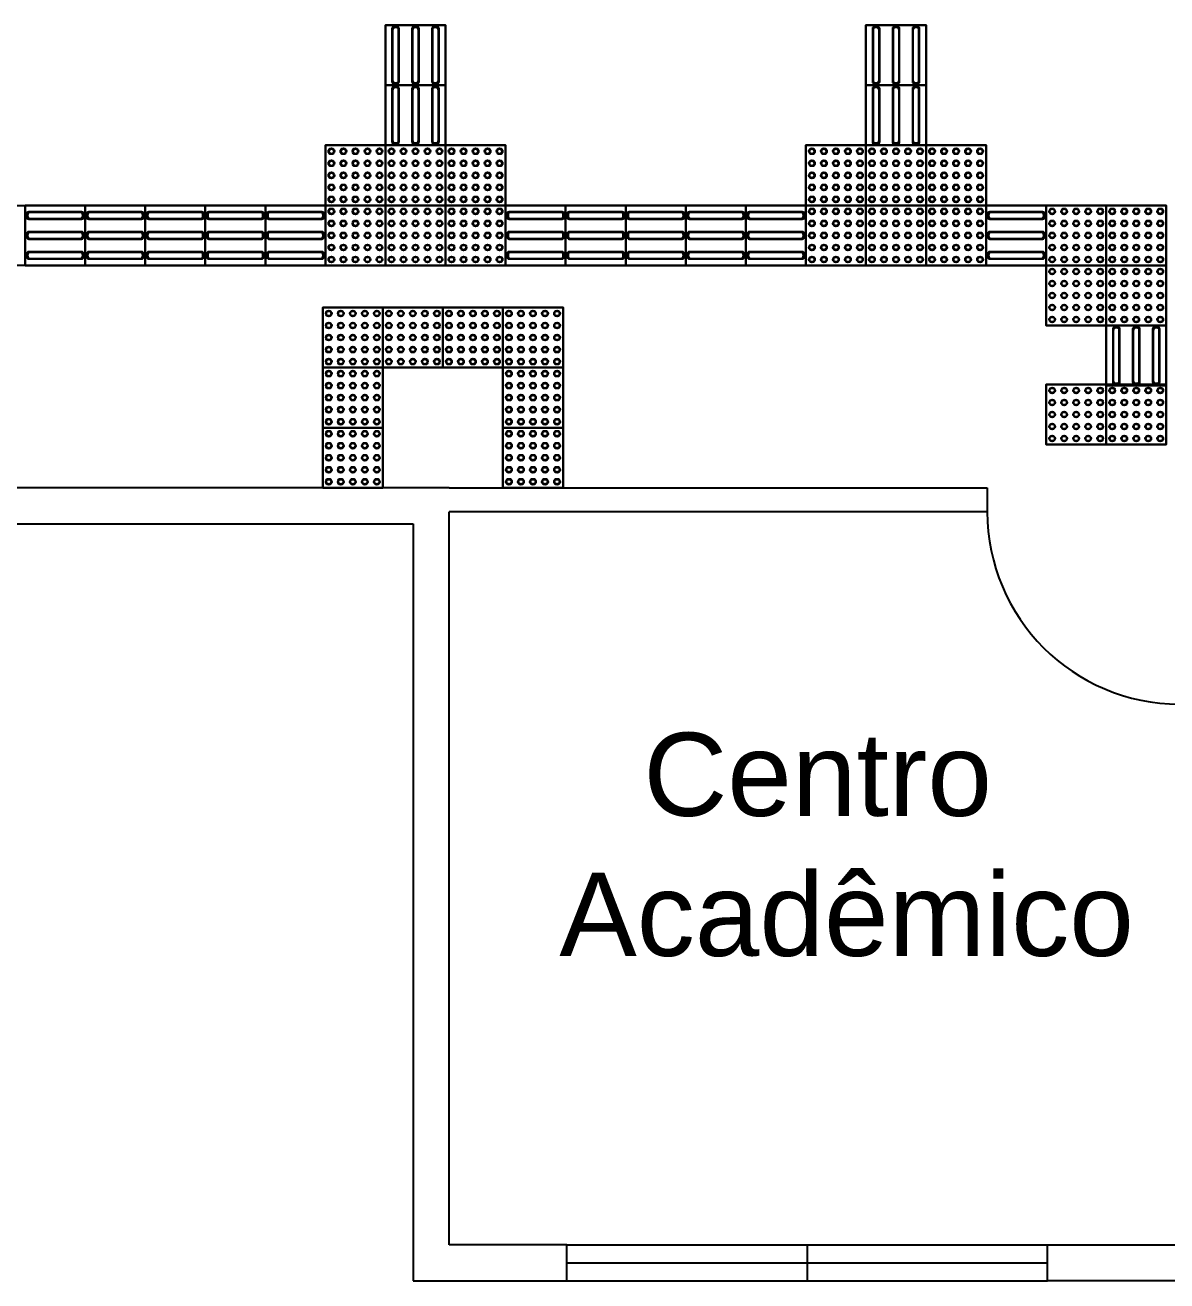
# Model space of a CAD drawing. Header units: millimetres. Extents: x 72331 to 137430, y 77189 to 139414.
# Drawn here: x 99112 to 103865, y 116994 to 122219 of the extents above; entities that cross this region are included whole.
import ezdxf

# ---------------------------------------------------------------- set-up
doc = ezdxf.new("R2010")
doc.units = ezdxf.units.MM
doc.header["$LTSCALE"] = 600
for name, color, linetype in [('ALVENARIA', 7, 'Continuous'), ('Piso Alerta', 50, 'Continuous'), ('Piso Direcional', 150, 'Continuous')]:
    doc.layers.add(name, color=color, linetype=linetype)
doc.styles.get("Standard").update_dxf_attribs({"font": 'arial.ttf'})

# ---------------------------------------------------------------- blocks, each defined once
blk = doc.blocks.new('*U730')
for radius in [12.5, 10]:
    blk.add_circle((0, 0), radius)
blk = doc.blocks.new('*U731')
at = {"layer": 'Piso Alerta', "color": 0, "linetype": 'ByBlock', "lineweight": -2, "transparency": 16777216}
for p in [(0, 200), (50, 200), (100, 200), (150, 200), (200, 200), (0, 150), (50, 150), (100, 150), (150, 150), (200, 150), (0, 100), (50, 100), (100, 100), (150, 100), (200, 100), (0, 50), (50, 50), (100, 50), (150, 50), (200, 50), (0, 0), (50, 0), (100, 0), (150, 0), (200, 0)]:
    blk.add_blockref('*U730', p, dxfattribs=at)
blk = doc.blocks.new('*U732')
for radius in [12.5, 10]:
    blk.add_circle((0, 0), radius)
blk = doc.blocks.new('*U733')
at = {"layer": 'Piso Alerta', "color": 0, "linetype": 'ByBlock', "lineweight": -2, "transparency": 16777216}
for p in [(0, 200), (50, 200), (100, 200), (150, 200), (200, 200), (0, 150), (50, 150), (100, 150), (150, 150), (200, 150), (0, 100), (50, 100), (100, 100), (150, 100), (200, 100), (0, 50), (50, 50), (100, 50), (150, 50), (200, 50), (0, 0), (50, 0), (100, 0), (150, 0), (200, 0)]:
    blk.add_blockref('*U732', p, dxfattribs=at)
blk = doc.blocks.new('*U734')
for radius in [12.5, 10]:
    blk.add_circle((0, 0), radius)
blk = doc.blocks.new('*U735')
at = {"layer": 'Piso Alerta', "color": 0, "linetype": 'ByBlock', "lineweight": -2, "transparency": 16777216}
for p in [(0, 200), (50, 200), (100, 200), (150, 200), (200, 200), (0, 150), (50, 150), (100, 150), (150, 150), (200, 150), (0, 100), (50, 100), (100, 100), (150, 100), (200, 100), (0, 50), (50, 50), (100, 50), (150, 50), (200, 50), (0, 0), (50, 0), (100, 0), (150, 0), (200, 0)]:
    blk.add_blockref('*U734', p, dxfattribs=at)
blk = doc.blocks.new('*U736')
for radius in [12.5, 10]:
    blk.add_circle((0, 0), radius)
blk = doc.blocks.new('*U737')
at = {"layer": 'Piso Alerta', "color": 0, "linetype": 'ByBlock', "lineweight": -2, "transparency": 16777216}
for p in [(0, 200), (50, 200), (100, 200), (150, 200), (200, 200), (0, 150), (50, 150), (100, 150), (150, 150), (200, 150), (0, 100), (50, 100), (100, 100), (150, 100), (200, 100), (0, 50), (50, 50), (100, 50), (150, 50), (200, 50), (0, 0), (50, 0), (100, 0), (150, 0), (200, 0)]:
    blk.add_blockref('*U736', p, dxfattribs=at)
blk = doc.blocks.new('*U767')
for radius in [12.5, 10]:
    blk.add_circle((0, 0), radius)
blk = doc.blocks.new('*U768')
at = {"layer": 'Piso Alerta', "color": 0, "linetype": 'ByBlock', "lineweight": -2, "transparency": 16777216}
for p in [(0, 200), (50, 200), (100, 200), (150, 200), (200, 200), (0, 150), (50, 150), (100, 150), (150, 150), (200, 150), (0, 100), (50, 100), (100, 100), (150, 100), (200, 100), (0, 50), (50, 50), (100, 50), (150, 50), (200, 50), (0, 0), (50, 0), (100, 0), (150, 0), (200, 0)]:
    blk.add_blockref('*U767', p, dxfattribs=at)
blk = doc.blocks.new('*U769')
for radius in [12.5, 10]:
    blk.add_circle((0, 0), radius)
blk = doc.blocks.new('*U770')
at = {"layer": 'Piso Alerta', "color": 0, "linetype": 'ByBlock', "lineweight": -2, "transparency": 16777216}
for p in [(0, 200), (50, 200), (100, 200), (150, 200), (200, 200), (0, 150), (50, 150), (100, 150), (150, 150), (200, 150), (0, 100), (50, 100), (100, 100), (150, 100), (200, 100), (0, 50), (50, 50), (100, 50), (150, 50), (200, 50), (0, 0), (50, 0), (100, 0), (150, 0), (200, 0)]:
    blk.add_blockref('*U769', p, dxfattribs=at)
blk = doc.blocks.new('*U775')
for radius in [12.5, 10]:
    blk.add_circle((0, 0), radius)
blk = doc.blocks.new('*U776')
at = {"layer": 'Piso Alerta', "color": 0, "linetype": 'ByBlock', "lineweight": -2, "transparency": 16777216}
for p in [(0, 200), (50, 200), (100, 200), (150, 200), (200, 200), (0, 150), (50, 150), (100, 150), (150, 150), (200, 150), (0, 100), (50, 100), (100, 100), (150, 100), (200, 100), (0, 50), (50, 50), (100, 50), (150, 50), (200, 50), (0, 0), (50, 0), (100, 0), (150, 0), (200, 0)]:
    blk.add_blockref('*U775', p, dxfattribs=at)
blk = doc.blocks.new('*U765')
for radius in [12.5, 10]:
    blk.add_circle((0, 0), radius)
blk = doc.blocks.new('*U766')
at = {"layer": 'Piso Alerta', "color": 0, "linetype": 'ByBlock', "lineweight": -2, "transparency": 16777216}
for p in [(0, 200), (50, 200), (100, 200), (150, 200), (200, 200), (0, 150), (50, 150), (100, 150), (150, 150), (200, 150), (0, 100), (50, 100), (100, 100), (150, 100), (200, 100), (0, 50), (50, 50), (100, 50), (150, 50), (200, 50), (0, 0), (50, 0), (100, 0), (150, 0), (200, 0)]:
    blk.add_blockref('*U765', p, dxfattribs=at)
blk = doc.blocks.new('*U771')
for radius in [12.5, 10]:
    blk.add_circle((0, 0), radius)
blk = doc.blocks.new('*U772')
at = {"layer": 'Piso Alerta', "color": 0, "linetype": 'ByBlock', "lineweight": -2, "transparency": 16777216}
for p in [(0, 200), (50, 200), (100, 200), (150, 200), (200, 200), (0, 150), (50, 150), (100, 150), (150, 150), (200, 150), (0, 100), (50, 100), (100, 100), (150, 100), (200, 100), (0, 50), (50, 50), (100, 50), (150, 50), (200, 50), (0, 0), (50, 0), (100, 0), (150, 0), (200, 0)]:
    blk.add_blockref('*U771', p, dxfattribs=at)
blk = doc.blocks.new('*U783')
for radius in [12.5, 10]:
    blk.add_circle((0, 0), radius)
blk = doc.blocks.new('*U784')
at = {"layer": 'Piso Alerta', "color": 0, "linetype": 'ByBlock', "lineweight": -2, "transparency": 16777216}
for p in [(0, 200), (50, 200), (100, 200), (150, 200), (200, 200), (0, 150), (50, 150), (100, 150), (150, 150), (200, 150), (0, 100), (50, 100), (100, 100), (150, 100), (200, 100), (0, 50), (50, 50), (100, 50), (150, 50), (200, 50), (0, 0), (50, 0), (100, 0), (150, 0), (200, 0)]:
    blk.add_blockref('*U783', p, dxfattribs=at)
blk = doc.blocks.new('*U786')
for radius in [12.5, 10]:
    blk.add_circle((0, 0), radius)
blk = doc.blocks.new('*U785')
at = {"layer": 'Piso Alerta', "color": 0, "linetype": 'ByBlock', "lineweight": -2, "transparency": 16777216}
for p in [(0, 200), (50, 200), (100, 200), (150, 200), (200, 200), (0, 150), (50, 150), (100, 150), (150, 150), (200, 150), (0, 100), (50, 100), (100, 100), (150, 100), (200, 100), (0, 50), (50, 50), (100, 50), (150, 50), (200, 50), (0, 0), (50, 0), (100, 0), (150, 0), (200, 0)]:
    blk.add_blockref('*U786', p, dxfattribs=at)
blk = doc.blocks.new('*U788')
for radius in [12.5, 10]:
    blk.add_circle((0, 0), radius)
blk = doc.blocks.new('*U787')
at = {"layer": 'Piso Alerta', "color": 0, "linetype": 'ByBlock', "lineweight": -2, "transparency": 16777216}
for p in [(0, 200), (50, 200), (100, 200), (150, 200), (200, 200), (0, 150), (50, 150), (100, 150), (150, 150), (200, 150), (0, 100), (50, 100), (100, 100), (150, 100), (200, 100), (0, 50), (50, 50), (100, 50), (150, 50), (200, 50), (0, 0), (50, 0), (100, 0), (150, 0), (200, 0)]:
    blk.add_blockref('*U788', p, dxfattribs=at)
blk = doc.blocks.new('*U795')
for radius in [12.5, 10]:
    blk.add_circle((0, 0), radius)
blk = doc.blocks.new('*U796')
at = {"layer": 'Piso Alerta', "color": 0, "linetype": 'ByBlock', "lineweight": -2, "transparency": 16777216}
for p in [(0, 200), (50, 200), (100, 200), (150, 200), (200, 200), (0, 150), (50, 150), (100, 150), (150, 150), (200, 150), (0, 100), (50, 100), (100, 100), (150, 100), (200, 100), (0, 50), (50, 50), (100, 50), (150, 50), (200, 50), (0, 0), (50, 0), (100, 0), (150, 0), (200, 0)]:
    blk.add_blockref('*U795', p, dxfattribs=at)
blk = doc.blocks.new('*U797')
for radius in [12.5, 10]:
    blk.add_circle((0, 0), radius)
blk = doc.blocks.new('*U798')
at = {"layer": 'Piso Alerta', "color": 0, "linetype": 'ByBlock', "lineweight": -2, "transparency": 16777216}
for p in [(0, 200), (50, 200), (100, 200), (150, 200), (200, 200), (0, 150), (50, 150), (100, 150), (150, 150), (200, 150), (0, 100), (50, 100), (100, 100), (150, 100), (200, 100), (0, 50), (50, 50), (100, 50), (150, 50), (200, 50), (0, 0), (50, 0), (100, 0), (150, 0), (200, 0)]:
    blk.add_blockref('*U797', p, dxfattribs=at)
blk = doc.blocks.new('*U799')
for radius in [12.5, 10]:
    blk.add_circle((0, 0), radius)
blk = doc.blocks.new('*U800')
at = {"layer": 'Piso Alerta', "color": 0, "linetype": 'ByBlock', "lineweight": -2, "transparency": 16777216}
for p in [(0, 200), (50, 200), (100, 200), (150, 200), (200, 200), (0, 150), (50, 150), (100, 150), (150, 150), (200, 150), (0, 100), (50, 100), (100, 100), (150, 100), (200, 100), (0, 50), (50, 50), (100, 50), (150, 50), (200, 50), (0, 0), (50, 0), (100, 0), (150, 0), (200, 0)]:
    blk.add_blockref('*U799', p, dxfattribs=at)
blk = doc.blocks.new('*U801')
for radius in [12.5, 10]:
    blk.add_circle((0, 0), radius)
blk = doc.blocks.new('*U802')
at = {"layer": 'Piso Alerta', "color": 0, "linetype": 'ByBlock', "lineweight": -2, "transparency": 16777216}
for p in [(0, 200), (50, 200), (100, 200), (150, 200), (200, 200), (0, 150), (50, 150), (100, 150), (150, 150), (200, 150), (0, 100), (50, 100), (100, 100), (150, 100), (200, 100), (0, 50), (50, 50), (100, 50), (150, 50), (200, 50), (0, 0), (50, 0), (100, 0), (150, 0), (200, 0)]:
    blk.add_blockref('*U801', p, dxfattribs=at)
blk = doc.blocks.new('*U804')
for radius in [12.5, 10]:
    blk.add_circle((0, 0), radius)
blk = doc.blocks.new('*U803')
at = {"layer": 'Piso Alerta', "color": 0, "linetype": 'ByBlock', "lineweight": -2, "transparency": 16777216}
for p in [(0, 200), (50, 200), (100, 200), (150, 200), (200, 200), (0, 150), (50, 150), (100, 150), (150, 150), (200, 150), (0, 100), (50, 100), (100, 100), (150, 100), (200, 100), (0, 50), (50, 50), (100, 50), (150, 50), (200, 50), (0, 0), (50, 0), (100, 0), (150, 0), (200, 0)]:
    blk.add_blockref('*U804', p, dxfattribs=at)
blk = doc.blocks.new('*U806')
for radius in [12.5, 10]:
    blk.add_circle((0, 0), radius)
blk = doc.blocks.new('*U805')
at = {"layer": 'Piso Alerta', "color": 0, "linetype": 'ByBlock', "lineweight": -2, "transparency": 16777216}
for p in [(0, 200), (50, 200), (100, 200), (150, 200), (200, 200), (0, 150), (50, 150), (100, 150), (150, 150), (200, 150), (0, 100), (50, 100), (100, 100), (150, 100), (200, 100), (0, 50), (50, 50), (100, 50), (150, 50), (200, 50), (0, 0), (50, 0), (100, 0), (150, 0), (200, 0)]:
    blk.add_blockref('*U806', p, dxfattribs=at)
blk = doc.blocks.new('*U1490')
for radius in [12.5, 10]:
    blk.add_circle((0, 0), radius)
blk = doc.blocks.new('*U1491')
at = {"layer": 'Piso Alerta', "color": 0, "linetype": 'ByBlock', "lineweight": -2, "transparency": 16777216}
for p in [(0, 200), (50, 200), (100, 200), (150, 200), (200, 200), (0, 150), (50, 150), (100, 150), (150, 150), (200, 150), (0, 100), (50, 100), (100, 100), (150, 100), (200, 100), (0, 50), (50, 50), (100, 50), (150, 50), (200, 50), (0, 0), (50, 0), (100, 0), (150, 0), (200, 0)]:
    blk.add_blockref('*U1490', p, dxfattribs=at)
blk = doc.blocks.new('*U1492')
for radius in [12.5, 10]:
    blk.add_circle((0, 0), radius)
blk = doc.blocks.new('*U1493')
at = {"layer": 'Piso Alerta', "color": 0, "linetype": 'ByBlock', "lineweight": -2, "transparency": 16777216}
for p in [(0, 200), (50, 200), (100, 200), (150, 200), (200, 200), (0, 150), (50, 150), (100, 150), (150, 150), (200, 150), (0, 100), (50, 100), (100, 100), (150, 100), (200, 100), (0, 50), (50, 50), (100, 50), (150, 50), (200, 50), (0, 0), (50, 0), (100, 0), (150, 0), (200, 0)]:
    blk.add_blockref('*U1492', p, dxfattribs=at)
blk = doc.blocks.new('*U1494')
for radius in [12.5, 10]:
    blk.add_circle((0, 0), radius)
blk = doc.blocks.new('*U1495')
at = {"layer": 'Piso Alerta', "color": 0, "linetype": 'ByBlock', "lineweight": -2, "transparency": 16777216}
for p in [(0, 200), (50, 200), (100, 200), (150, 200), (200, 200), (0, 150), (50, 150), (100, 150), (150, 150), (200, 150), (0, 100), (50, 100), (100, 100), (150, 100), (200, 100), (0, 50), (50, 50), (100, 50), (150, 50), (200, 50), (0, 0), (50, 0), (100, 0), (150, 0), (200, 0)]:
    blk.add_blockref('*U1494', p, dxfattribs=at)
blk = doc.blocks.new('*U1500')
for radius in [12.5, 10]:
    blk.add_circle((0, 0), radius)
blk = doc.blocks.new('*U1501')
at = {"layer": 'Piso Alerta', "color": 0, "linetype": 'ByBlock', "lineweight": -2, "transparency": 16777216}
for p in [(0, 200), (50, 200), (100, 200), (150, 200), (200, 200), (0, 150), (50, 150), (100, 150), (150, 150), (200, 150), (0, 100), (50, 100), (100, 100), (150, 100), (200, 100), (0, 50), (50, 50), (100, 50), (150, 50), (200, 50), (0, 0), (50, 0), (100, 0), (150, 0), (200, 0)]:
    blk.add_blockref('*U1500', p, dxfattribs=at)
blk = doc.blocks.new('*U1496')
for radius in [12.5, 10]:
    blk.add_circle((0, 0), radius)
blk = doc.blocks.new('*U1497')
at = {"layer": 'Piso Alerta', "color": 0, "linetype": 'ByBlock', "lineweight": -2, "transparency": 16777216}
for p in [(0, 200), (50, 200), (100, 200), (150, 200), (200, 200), (0, 150), (50, 150), (100, 150), (150, 150), (200, 150), (0, 100), (50, 100), (100, 100), (150, 100), (200, 100), (0, 50), (50, 50), (100, 50), (150, 50), (200, 50), (0, 0), (50, 0), (100, 0), (150, 0), (200, 0)]:
    blk.add_blockref('*U1496', p, dxfattribs=at)
blk = doc.blocks.new('*U1499')
for radius in [12.5, 10]:
    blk.add_circle((0, 0), radius)
blk = doc.blocks.new('*U1498')
at = {"layer": 'Piso Alerta', "color": 0, "linetype": 'ByBlock', "lineweight": -2, "transparency": 16777216}
for p in [(0, 200), (50, 200), (100, 200), (150, 200), (200, 200), (0, 150), (50, 150), (100, 150), (150, 150), (200, 150), (0, 100), (50, 100), (100, 100), (150, 100), (200, 100), (0, 50), (50, 50), (100, 50), (150, 50), (200, 50), (0, 0), (50, 0), (100, 0), (150, 0), (200, 0)]:
    blk.add_blockref('*U1499', p, dxfattribs=at)
blk = doc.blocks.new('*U1503')
for radius in [12.5, 10]:
    blk.add_circle((0, 0), radius)
blk = doc.blocks.new('*U1504')
at = {"layer": 'Piso Alerta', "color": 0, "linetype": 'ByBlock', "lineweight": -2, "transparency": 16777216}
for p in [(0, 200), (50, 200), (100, 200), (150, 200), (200, 200), (0, 150), (50, 150), (100, 150), (150, 150), (200, 150), (0, 100), (50, 100), (100, 100), (150, 100), (200, 100), (0, 50), (50, 50), (100, 50), (150, 50), (200, 50), (0, 0), (50, 0), (100, 0), (150, 0), (200, 0)]:
    blk.add_blockref('*U1503', p, dxfattribs=at)
blk = doc.blocks.new('*U1505')
for radius in [12.5, 10]:
    blk.add_circle((0, 0), radius)
blk = doc.blocks.new('*U1502')
at = {"layer": 'Piso Alerta', "color": 0, "linetype": 'ByBlock', "lineweight": -2, "transparency": 16777216}
for p in [(0, 200), (50, 200), (100, 200), (150, 200), (200, 200), (0, 150), (50, 150), (100, 150), (150, 150), (200, 150), (0, 100), (50, 100), (100, 100), (150, 100), (200, 100), (0, 50), (50, 50), (100, 50), (150, 50), (200, 50), (0, 0), (50, 0), (100, 0), (150, 0), (200, 0)]:
    blk.add_blockref('*U1505', p, dxfattribs=at)

msp = doc.modelspace()

# ---------------------------------------------------------------- linework, layer by layer
for p, q in [((100877.3, 120293.5), (95237.3, 120293.5)), ((100877.3, 120293.5), (103097.3, 120293.5)), ((103097.3, 120293.5), (103117.3, 120293.5)), ((103117.3, 120293.5), (103117.3, 120193.5)), ((100877.3, 120143.5), (100877.3, 120193.5)), ((103097.3, 120193.5), (100877.3, 120193.5)), ((103117.3, 120193.5), (103097.3, 120193.5)), ((93727.3, 120143.5), (99237.3, 120143.5)), ((99237.3, 120143.5), (100727.3, 120143.5)), ((100727.3, 120143.5), (100727.3, 116993.5)), ((100877.3, 117143.5), (100877.3, 120143.5)), ((100877.3, 120143.5), (100877.3, 120143.5)), ((101367.3, 117143.5), (100877.3, 117143.5)), ((101367.3, 116993.5), (101367.3, 117143.5)), ((101367.3, 117143.5), (102367.3, 117143.5)), ((102367.3, 117143.5), (102367.3, 116993.5)), ((102367.3, 117143.5), (103367.3, 117143.5)), ((103367.3, 116993.5), (103367.3, 117143.5)), ((103367.3, 117143.5), (104017.3, 117143.5)), ((100727.3, 116993.5), (101367.3, 116993.5)), ((101367.3, 116993.5), (102367.3, 116993.5)), ((102367.3, 116993.5), (103367.3, 116993.5)), ((104017.3, 116993.5), (103367.3, 116993.5))]:
    msp.add_line(p, q)
for points in [[(100612.3, 122218.5), (100862.3, 122218.5), (100862.3, 121968.5), (100612.3, 121968.5)], [(102612.3, 122218.5), (102862.3, 122218.5), (102862.3, 121968.5), (102612.3, 121968.5)], [(100612.3, 121968.5), (100862.3, 121968.5), (100862.3, 121718.5), (100612.3, 121718.5)], [(102612.3, 121968.5), (102862.3, 121968.5), (102862.3, 121718.5), (102612.3, 121718.5)], [(100362.3, 121718.5), (100612.3, 121718.5), (100612.3, 121468.5), (100362.3, 121468.5)], [(100612.3, 121718.5), (100862.3, 121718.5), (100862.3, 121468.5), (100612.3, 121468.5)], [(100862.3, 121718.5), (101112.3, 121718.5), (101112.3, 121468.5), (100862.3, 121468.5)], [(102362.3, 121718.5), (102612.3, 121718.5), (102612.3, 121468.5), (102362.3, 121468.5)], [(102612.3, 121718.5), (102862.3, 121718.5), (102862.3, 121468.5), (102612.3, 121468.5)], [(102862.3, 121718.5), (103112.3, 121718.5), (103112.3, 121468.5), (102862.3, 121468.5)], [(98862.3, 121468.5), (99112.3, 121468.5), (99112.3, 121218.5), (98862.3, 121218.5)], [(99112.3, 121468.5), (99362.3, 121468.5), (99362.3, 121218.5), (99112.3, 121218.5)], [(99362.3, 121468.5), (99612.3, 121468.5), (99612.3, 121218.5), (99362.3, 121218.5)], [(99612.3, 121468.5), (99862.3, 121468.5), (99862.3, 121218.5), (99612.3, 121218.5)], [(99862.3, 121468.5), (100112.3, 121468.5), (100112.3, 121218.5), (99862.3, 121218.5)], [(100112.3, 121468.5), (100362.3, 121468.5), (100362.3, 121218.5), (100112.3, 121218.5)], [(100362.3, 121468.5), (100612.3, 121468.5), (100612.3, 121218.5), (100362.3, 121218.5)], [(100612.3, 121468.5), (100862.3, 121468.5), (100862.3, 121218.5), (100612.3, 121218.5)], [(100862.3, 121468.5), (101112.3, 121468.5), (101112.3, 121218.5), (100862.3, 121218.5)], [(101112.3, 121468.5), (101362.3, 121468.5), (101362.3, 121218.5), (101112.3, 121218.5)], [(101362.3, 121468.5), (101612.3, 121468.5), (101612.3, 121218.5), (101362.3, 121218.5)], [(101612.3, 121468.5), (101862.3, 121468.5), (101862.3, 121218.5), (101612.3, 121218.5)], [(101862.3, 121468.5), (102112.3, 121468.5), (102112.3, 121218.5), (101862.3, 121218.5)], [(102112.3, 121468.5), (102362.3, 121468.5), (102362.3, 121218.5), (102112.3, 121218.5)], [(102362.3, 121468.5), (102612.3, 121468.5), (102612.3, 121218.5), (102362.3, 121218.5)], [(102612.3, 121468.5), (102862.3, 121468.5), (102862.3, 121218.5), (102612.3, 121218.5)], [(102862.3, 121468.5), (103112.3, 121468.5), (103112.3, 121218.5), (102862.3, 121218.5)], [(103112.3, 121468.5), (103362.3, 121468.5), (103362.3, 121218.5), (103112.3, 121218.5)], [(103362.3, 121468.5), (103612.3, 121468.5), (103612.3, 121218.5), (103362.3, 121218.5)], [(103612.3, 121468.5), (103862.3, 121468.5), (103862.3, 121218.5), (103612.3, 121218.5)], [(103362.3, 121218.5), (103612.3, 121218.5), (103612.3, 120968.5), (103362.3, 120968.5)], [(103612.3, 121218.5), (103862.3, 121218.5), (103862.3, 120968.5), (103612.3, 120968.5)], [(100351.3, 121043.5), (100601.3, 121043.5), (100601.3, 120793.5), (100351.3, 120793.5)], [(100601.3, 121043.5), (100851.3, 121043.5), (100851.3, 120793.5), (100601.3, 120793.5)], [(100851.3, 121043.5), (101101.3, 121043.5), (101101.3, 120793.5), (100851.3, 120793.5)], [(101101.3, 121043.5), (101351.3, 121043.5), (101351.3, 120793.5), (101101.3, 120793.5)], [(103612.3, 120968.5), (103862.3, 120968.5), (103862.3, 120718.5), (103612.3, 120718.5)], [(100351.3, 120793.5), (100601.3, 120793.5), (100601.3, 120543.5), (100351.3, 120543.5)], [(101101.3, 120793.5), (101351.3, 120793.5), (101351.3, 120543.5), (101101.3, 120543.5)], [(103362.3, 120723.5), (103612.3, 120723.5), (103612.3, 120473.5), (103362.3, 120473.5)], [(103612.3, 120723.5), (103862.3, 120723.5), (103862.3, 120473.5), (103612.3, 120473.5)], [(100351.3, 120543.5), (100601.3, 120543.5), (100601.3, 120293.5), (100351.3, 120293.5)], [(101101.3, 120543.5), (101351.3, 120543.5), (101351.3, 120293.5), (101101.3, 120293.5)]]:
    msp.add_lwpolyline(points, close=True)
msp.add_arc((103917.3, 120193.5), 800, 180, 270)
at = {"layer": 'ALVENARIA'}
msp.add_line((101367.3, 117068.5), (103367.3, 117068.5), dxfattribs=at)
at = {"layer": 'Piso Alerta'}
for points in [[(100612.3, 121718.5), (100362.3, 121718.5), (100362.3, 121468.5), (100612.3, 121468.5), (100612.3, 121718.5), (100612.3, 121708.5)], [(100862.3, 121718.5), (100612.3, 121718.5), (100612.3, 121468.5), (100862.3, 121468.5), (100862.3, 121718.5), (100862.3, 121708.5)], [(101112.3, 121718.5), (100862.3, 121718.5), (100862.3, 121468.5), (101112.3, 121468.5), (101112.3, 121718.5), (101112.3, 121708.5)], [(102612.3, 121718.5), (102362.3, 121718.5), (102362.3, 121468.5), (102612.3, 121468.5), (102612.3, 121718.5), (102612.3, 121708.5)], [(102862.3, 121718.5), (102612.3, 121718.5), (102612.3, 121468.5), (102862.3, 121468.5), (102862.3, 121718.5), (102862.3, 121708.5)], [(103112.3, 121718.5), (102862.3, 121718.5), (102862.3, 121468.5), (103112.3, 121468.5), (103112.3, 121718.5), (103112.3, 121708.5)], [(100612.3, 121468.5), (100362.3, 121468.5), (100362.3, 121218.5), (100612.3, 121218.5), (100612.3, 121468.5), (100612.3, 121458.5)], [(100862.3, 121468.5), (100612.3, 121468.5), (100612.3, 121218.5), (100862.3, 121218.5), (100862.3, 121468.5), (100862.3, 121458.5)], [(101112.3, 121468.5), (100862.3, 121468.5), (100862.3, 121218.5), (101112.3, 121218.5), (101112.3, 121468.5), (101112.3, 121458.5)], [(102612.3, 121468.5), (102362.3, 121468.5), (102362.3, 121218.5), (102612.3, 121218.5), (102612.3, 121468.5), (102612.3, 121458.5)], [(102862.3, 121468.5), (102612.3, 121468.5), (102612.3, 121218.5), (102862.3, 121218.5), (102862.3, 121468.5), (102862.3, 121458.5)], [(103112.3, 121468.5), (102862.3, 121468.5), (102862.3, 121218.5), (103112.3, 121218.5), (103112.3, 121468.5), (103112.3, 121458.5)], [(103612.3, 121468.5), (103362.3, 121468.5), (103362.3, 121218.5), (103612.3, 121218.5), (103612.3, 121468.5), (103612.3, 121458.5)], [(103862.3, 121468.5), (103612.3, 121468.5), (103612.3, 121218.5), (103862.3, 121218.5), (103862.3, 121468.5), (103862.3, 121458.5)], [(103612.3, 121218.5), (103362.3, 121218.5), (103362.3, 120968.5), (103612.3, 120968.5), (103612.3, 121218.5), (103612.3, 121208.5)], [(103862.3, 121218.5), (103612.3, 121218.5), (103612.3, 120968.5), (103862.3, 120968.5), (103862.3, 121218.5), (103862.3, 121208.5)], [(100601.3, 121043.5), (100351.3, 121043.5), (100351.3, 120793.5), (100601.3, 120793.5), (100601.3, 121043.5), (100601.3, 121033.5)], [(100851.3, 121043.5), (100601.3, 121043.5), (100601.3, 120793.5), (100851.3, 120793.5), (100851.3, 121043.5), (100851.3, 121033.5)], [(101101.3, 121043.5), (100851.3, 121043.5), (100851.3, 120793.5), (101101.3, 120793.5), (101101.3, 121043.5), (101101.3, 121033.5)], [(101351.3, 121043.5), (101101.3, 121043.5), (101101.3, 120793.5), (101351.3, 120793.5), (101351.3, 121043.5), (101351.3, 121033.5)], [(100601.3, 120793.5), (100351.3, 120793.5), (100351.3, 120543.5), (100601.3, 120543.5), (100601.3, 120793.5), (100601.3, 120783.5)], [(101351.3, 120793.5), (101101.3, 120793.5), (101101.3, 120543.5), (101351.3, 120543.5), (101351.3, 120793.5), (101351.3, 120783.5)], [(103612.3, 120723.5), (103362.3, 120723.5), (103362.3, 120473.5), (103612.3, 120473.5), (103612.3, 120723.5), (103612.3, 120713.5)], [(103862.3, 120723.5), (103612.3, 120723.5), (103612.3, 120473.5), (103862.3, 120473.5), (103862.3, 120723.5), (103862.3, 120713.5)], [(100601.3, 120543.5), (100351.3, 120543.5), (100351.3, 120293.5), (100601.3, 120293.5), (100601.3, 120543.5), (100601.3, 120533.5)], [(101351.3, 120543.5), (101101.3, 120543.5), (101101.3, 120293.5), (101351.3, 120293.5), (101351.3, 120543.5), (101351.3, 120533.5)]]:
    msp.add_lwpolyline(points, dxfattribs=at)
at = {"layer": 'Piso Direcional'}
for points in [[(100862.3, 122218.5), (100612.3, 122218.5), (100612.3, 121968.5), (100862.3, 121968.5), (100862.3, 122218.5), (100862.3, 122208.5)], [(102862.3, 122218.5), (102612.3, 122218.5), (102612.3, 121968.5), (102862.3, 121968.5), (102862.3, 122218.5), (102862.3, 122208.5)], [(100862.3, 121968.5), (100612.3, 121968.5), (100612.3, 121718.5), (100862.3, 121718.5), (100862.3, 121968.5), (100862.3, 121958.5)], [(102862.3, 121968.5), (102612.3, 121968.5), (102612.3, 121718.5), (102862.3, 121718.5), (102862.3, 121968.5), (102862.3, 121958.5)], [(99362.3, 121218.5), (99362.3, 121468.5), (99112.3, 121468.5), (99112.3, 121218.5), (99362.3, 121218.5), (99352.3, 121218.5)], [(99612.3, 121218.5), (99612.3, 121468.5), (99362.3, 121468.5), (99362.3, 121218.5), (99612.3, 121218.5), (99602.3, 121218.5)], [(99862.3, 121218.5), (99862.3, 121468.5), (99612.3, 121468.5), (99612.3, 121218.5), (99862.3, 121218.5), (99852.3, 121218.5)], [(100112.3, 121218.5), (100112.3, 121468.5), (99862.3, 121468.5), (99862.3, 121218.5), (100112.3, 121218.5), (100102.3, 121218.5)], [(100362.3, 121218.5), (100362.3, 121468.5), (100112.3, 121468.5), (100112.3, 121218.5), (100362.3, 121218.5), (100352.3, 121218.5)], [(101362.3, 121218.5), (101362.3, 121468.5), (101112.3, 121468.5), (101112.3, 121218.5), (101362.3, 121218.5), (101352.3, 121218.5)], [(101612.3, 121218.5), (101612.3, 121468.5), (101362.3, 121468.5), (101362.3, 121218.5), (101612.3, 121218.5), (101602.3, 121218.5)], [(101862.3, 121218.5), (101862.3, 121468.5), (101612.3, 121468.5), (101612.3, 121218.5), (101862.3, 121218.5), (101852.3, 121218.5)], [(102112.3, 121218.5), (102112.3, 121468.5), (101862.3, 121468.5), (101862.3, 121218.5), (102112.3, 121218.5), (102102.3, 121218.5)], [(102362.3, 121218.5), (102362.3, 121468.5), (102112.3, 121468.5), (102112.3, 121218.5), (102362.3, 121218.5), (102352.3, 121218.5)], [(103362.3, 121218.5), (103362.3, 121468.5), (103112.3, 121468.5), (103112.3, 121218.5), (103362.3, 121218.5), (103352.3, 121218.5)], [(103862.3, 120968.5), (103612.3, 120968.5), (103612.3, 120718.5), (103862.3, 120718.5), (103862.3, 120968.5), (103862.3, 120958.5)]]:
    msp.add_lwpolyline(points, dxfattribs=at)
for points in [[(100669.3, 121983.5), (100669.3, 122203.5, 0.414214), (100659.3, 122213.5), (100649.3, 122213.5, 0.414214), (100639.3, 122203.5), (100639.3, 121983.5, 0.414214), (100649.3, 121973.5), (100659.3, 121973.5, 0.414214)], [(100722.3, 122203.5), (100722.3, 121983.5, 0.414214), (100732.3, 121973.5), (100742.3, 121973.5, 0.414214), (100752.3, 121983.5), (100752.3, 122203.5, 0.414214), (100742.3, 122213.5), (100732.3, 122213.5, 0.414214)], [(100815.3, 122213.5, 0.414214), (100805.3, 122203.5), (100805.3, 121983.5, 0.414214), (100815.3, 121973.5), (100825.3, 121973.5, 0.414214), (100835.3, 121983.5), (100835.3, 122203.5, 0.414214), (100825.3, 122213.5)], [(102669.3, 121983.5), (102669.3, 122203.5, 0.414214), (102659.3, 122213.5), (102649.3, 122213.5, 0.414214), (102639.3, 122203.5), (102639.3, 121983.5, 0.414214), (102649.3, 121973.5), (102659.3, 121973.5, 0.414214)], [(102722.3, 122203.5), (102722.3, 121983.5, 0.414214), (102732.3, 121973.5), (102742.3, 121973.5, 0.414214), (102752.3, 121983.5), (102752.3, 122203.5, 0.414214), (102742.3, 122213.5), (102732.3, 122213.5, 0.414214)], [(102815.3, 122213.5, 0.414214), (102805.3, 122203.5), (102805.3, 121983.5, 0.414214), (102815.3, 121973.5), (102825.3, 121973.5, 0.414214), (102835.3, 121983.5), (102835.3, 122203.5, 0.414214), (102825.3, 122213.5)], [(100666.8, 121988.5), (100666.8, 122198.5, 0.414214), (100656.8, 122208.5), (100651.8, 122208.5, 0.414214), (100641.8, 122198.5), (100641.8, 121988.5, 0.414214), (100651.8, 121978.5), (100656.8, 121978.5, 0.414214)], [(100734.8, 121978.5), (100739.8, 121978.5, 0.414214), (100749.8, 121988.5), (100749.8, 122198.5, 0.414214), (100739.8, 122208.5), (100734.8, 122208.5, 0.414214), (100724.8, 122198.5), (100724.8, 121988.5, 0.414214)], [(100832.8, 121988.5), (100832.8, 122198.5, 0.414214), (100822.8, 122208.5), (100817.8, 122208.5, 0.414214), (100807.8, 122198.5), (100807.8, 121988.5, 0.414214), (100817.8, 121978.5), (100822.8, 121978.5, 0.414214)], [(102666.8, 121988.5), (102666.8, 122198.5, 0.414214), (102656.8, 122208.5), (102651.8, 122208.5, 0.414214), (102641.8, 122198.5), (102641.8, 121988.5, 0.414214), (102651.8, 121978.5), (102656.8, 121978.5, 0.414214)], [(102734.8, 121978.5), (102739.8, 121978.5, 0.414214), (102749.8, 121988.5), (102749.8, 122198.5, 0.414214), (102739.8, 122208.5), (102734.8, 122208.5, 0.414214), (102724.8, 122198.5), (102724.8, 121988.5, 0.414214)], [(102832.8, 121988.5), (102832.8, 122198.5, 0.414214), (102822.8, 122208.5), (102817.8, 122208.5, 0.414214), (102807.8, 122198.5), (102807.8, 121988.5, 0.414214), (102817.8, 121978.5), (102822.8, 121978.5, 0.414214)], [(100669.3, 121733.5), (100669.3, 121953.5, 0.414214), (100659.3, 121963.5), (100649.3, 121963.5, 0.414214), (100639.3, 121953.5), (100639.3, 121733.5, 0.414214), (100649.3, 121723.5), (100659.3, 121723.5, 0.414214)], [(100666.8, 121738.5), (100666.8, 121948.5, 0.414214), (100656.8, 121958.5), (100651.8, 121958.5, 0.414214), (100641.8, 121948.5), (100641.8, 121738.5, 0.414214), (100651.8, 121728.5), (100656.8, 121728.5, 0.414214)], [(100722.3, 121953.5), (100722.3, 121733.5, 0.414214), (100732.3, 121723.5), (100742.3, 121723.5, 0.414214), (100752.3, 121733.5), (100752.3, 121953.5, 0.414214), (100742.3, 121963.5), (100732.3, 121963.5, 0.414214)], [(100734.8, 121728.5), (100739.8, 121728.5, 0.414214), (100749.8, 121738.5), (100749.8, 121948.5, 0.414214), (100739.8, 121958.5), (100734.8, 121958.5, 0.414214), (100724.8, 121948.5), (100724.8, 121738.5, 0.414214)], [(100815.3, 121963.5, 0.414214), (100805.3, 121953.5), (100805.3, 121733.5, 0.414214), (100815.3, 121723.5), (100825.3, 121723.5, 0.414214), (100835.3, 121733.5), (100835.3, 121953.5, 0.414214), (100825.3, 121963.5)], [(100832.8, 121738.5), (100832.8, 121948.5, 0.414214), (100822.8, 121958.5), (100817.8, 121958.5, 0.414214), (100807.8, 121948.5), (100807.8, 121738.5, 0.414214), (100817.8, 121728.5), (100822.8, 121728.5, 0.414214)], [(102669.3, 121733.5), (102669.3, 121953.5, 0.414214), (102659.3, 121963.5), (102649.3, 121963.5, 0.414214), (102639.3, 121953.5), (102639.3, 121733.5, 0.414214), (102649.3, 121723.5), (102659.3, 121723.5, 0.414214)], [(102666.8, 121738.5), (102666.8, 121948.5, 0.414214), (102656.8, 121958.5), (102651.8, 121958.5, 0.414214), (102641.8, 121948.5), (102641.8, 121738.5, 0.414214), (102651.8, 121728.5), (102656.8, 121728.5, 0.414214)], [(102722.3, 121953.5), (102722.3, 121733.5, 0.414214), (102732.3, 121723.5), (102742.3, 121723.5, 0.414214), (102752.3, 121733.5), (102752.3, 121953.5, 0.414214), (102742.3, 121963.5), (102732.3, 121963.5, 0.414214)], [(102734.8, 121728.5), (102739.8, 121728.5, 0.414214), (102749.8, 121738.5), (102749.8, 121948.5, 0.414214), (102739.8, 121958.5), (102734.8, 121958.5, 0.414214), (102724.8, 121948.5), (102724.8, 121738.5, 0.414214)], [(102815.3, 121963.5, 0.414214), (102805.3, 121953.5), (102805.3, 121733.5, 0.414214), (102815.3, 121723.5), (102825.3, 121723.5, 0.414214), (102835.3, 121733.5), (102835.3, 121953.5, 0.414214), (102825.3, 121963.5)], [(102832.8, 121738.5), (102832.8, 121948.5, 0.414214), (102822.8, 121958.5), (102817.8, 121958.5, 0.414214), (102807.8, 121948.5), (102807.8, 121738.5, 0.414214), (102817.8, 121728.5), (102822.8, 121728.5, 0.414214)], [(99127.3, 121411.5), (99347.3, 121411.5, 0.414214), (99357.3, 121421.5), (99357.3, 121431.5, 0.414214), (99347.3, 121441.5), (99127.3, 121441.5, 0.414214), (99117.3, 121431.5), (99117.3, 121421.5, 0.414214)], [(99132.3, 121414), (99342.3, 121414, 0.414214), (99352.3, 121424), (99352.3, 121429, 0.414214), (99342.3, 121439), (99132.3, 121439, 0.414214), (99122.3, 121429), (99122.3, 121424, 0.414214)], [(99377.3, 121411.5), (99597.3, 121411.5, 0.414214), (99607.3, 121421.5), (99607.3, 121431.5, 0.414214), (99597.3, 121441.5), (99377.3, 121441.5, 0.414214), (99367.3, 121431.5), (99367.3, 121421.5, 0.414214)], [(99382.3, 121414), (99592.3, 121414, 0.414214), (99602.3, 121424), (99602.3, 121429, 0.414214), (99592.3, 121439), (99382.3, 121439, 0.414214), (99372.3, 121429), (99372.3, 121424, 0.414214)], [(99627.3, 121411.5), (99847.3, 121411.5, 0.414214), (99857.3, 121421.5), (99857.3, 121431.5, 0.414214), (99847.3, 121441.5), (99627.3, 121441.5, 0.414214), (99617.3, 121431.5), (99617.3, 121421.5, 0.414214)], [(99632.3, 121414), (99842.3, 121414, 0.414214), (99852.3, 121424), (99852.3, 121429, 0.414214), (99842.3, 121439), (99632.3, 121439, 0.414214), (99622.3, 121429), (99622.3, 121424, 0.414214)], [(99877.3, 121411.5), (100097.3, 121411.5, 0.414214), (100107.3, 121421.5), (100107.3, 121431.5, 0.414214), (100097.3, 121441.5), (99877.3, 121441.5, 0.414214), (99867.3, 121431.5), (99867.3, 121421.5, 0.414214)], [(99882.3, 121414), (100092.3, 121414, 0.414214), (100102.3, 121424), (100102.3, 121429, 0.414214), (100092.3, 121439), (99882.3, 121439, 0.414214), (99872.3, 121429), (99872.3, 121424, 0.414214)], [(100127.3, 121411.5), (100347.3, 121411.5, 0.414214), (100357.3, 121421.5), (100357.3, 121431.5, 0.414214), (100347.3, 121441.5), (100127.3, 121441.5, 0.414214), (100117.3, 121431.5), (100117.3, 121421.5, 0.414214)], [(100132.3, 121414), (100342.3, 121414, 0.414214), (100352.3, 121424), (100352.3, 121429, 0.414214), (100342.3, 121439), (100132.3, 121439, 0.414214), (100122.3, 121429), (100122.3, 121424, 0.414214)], [(101127.3, 121411.5), (101347.3, 121411.5, 0.414214), (101357.3, 121421.5), (101357.3, 121431.5, 0.414214), (101347.3, 121441.5), (101127.3, 121441.5, 0.414214), (101117.3, 121431.5), (101117.3, 121421.5, 0.414214)], [(101132.3, 121414), (101342.3, 121414, 0.414214), (101352.3, 121424), (101352.3, 121429, 0.414214), (101342.3, 121439), (101132.3, 121439, 0.414214), (101122.3, 121429), (101122.3, 121424, 0.414214)], [(101377.3, 121411.5), (101597.3, 121411.5, 0.414214), (101607.3, 121421.5), (101607.3, 121431.5, 0.414214), (101597.3, 121441.5), (101377.3, 121441.5, 0.414214), (101367.3, 121431.5), (101367.3, 121421.5, 0.414214)], [(101382.3, 121414), (101592.3, 121414, 0.414214), (101602.3, 121424), (101602.3, 121429, 0.414214), (101592.3, 121439), (101382.3, 121439, 0.414214), (101372.3, 121429), (101372.3, 121424, 0.414214)], [(101627.3, 121411.5), (101847.3, 121411.5, 0.414214), (101857.3, 121421.5), (101857.3, 121431.5, 0.414214), (101847.3, 121441.5), (101627.3, 121441.5, 0.414214), (101617.3, 121431.5), (101617.3, 121421.5, 0.414214)], [(101632.3, 121414), (101842.3, 121414, 0.414214), (101852.3, 121424), (101852.3, 121429, 0.414214), (101842.3, 121439), (101632.3, 121439, 0.414214), (101622.3, 121429), (101622.3, 121424, 0.414214)], [(101877.3, 121411.5), (102097.3, 121411.5, 0.414214), (102107.3, 121421.5), (102107.3, 121431.5, 0.414214), (102097.3, 121441.5), (101877.3, 121441.5, 0.414214), (101867.3, 121431.5), (101867.3, 121421.5, 0.414214)], [(101882.3, 121414), (102092.3, 121414, 0.414214), (102102.3, 121424), (102102.3, 121429, 0.414214), (102092.3, 121439), (101882.3, 121439, 0.414214), (101872.3, 121429), (101872.3, 121424, 0.414214)], [(102127.3, 121411.5), (102347.3, 121411.5, 0.414214), (102357.3, 121421.5), (102357.3, 121431.5, 0.414214), (102347.3, 121441.5), (102127.3, 121441.5, 0.414214), (102117.3, 121431.5), (102117.3, 121421.5, 0.414214)], [(102132.3, 121414), (102342.3, 121414, 0.414214), (102352.3, 121424), (102352.3, 121429, 0.414214), (102342.3, 121439), (102132.3, 121439, 0.414214), (102122.3, 121429), (102122.3, 121424, 0.414214)], [(103127.3, 121411.5), (103347.3, 121411.5, 0.414214), (103357.3, 121421.5), (103357.3, 121431.5, 0.414214), (103347.3, 121441.5), (103127.3, 121441.5, 0.414214), (103117.3, 121431.5), (103117.3, 121421.5, 0.414214)], [(103132.3, 121414), (103342.3, 121414, 0.414214), (103352.3, 121424), (103352.3, 121429, 0.414214), (103342.3, 121439), (103132.3, 121439, 0.414214), (103122.3, 121429), (103122.3, 121424, 0.414214)], [(99347.3, 121358.5), (99127.3, 121358.5, 0.414214), (99117.3, 121348.5), (99117.3, 121338.5, 0.414214), (99127.3, 121328.5), (99347.3, 121328.5, 0.414214), (99357.3, 121338.5), (99357.3, 121348.5, 0.414214)], [(99122.3, 121346), (99122.3, 121341, 0.414214), (99132.3, 121331), (99342.3, 121331, 0.414214), (99352.3, 121341), (99352.3, 121346, 0.414214), (99342.3, 121356), (99132.3, 121356, 0.414214)], [(99597.3, 121358.5), (99377.3, 121358.5, 0.414214), (99367.3, 121348.5), (99367.3, 121338.5, 0.414214), (99377.3, 121328.5), (99597.3, 121328.5, 0.414214), (99607.3, 121338.5), (99607.3, 121348.5, 0.414214)], [(99372.3, 121346), (99372.3, 121341, 0.414214), (99382.3, 121331), (99592.3, 121331, 0.414214), (99602.3, 121341), (99602.3, 121346, 0.414214), (99592.3, 121356), (99382.3, 121356, 0.414214)], [(99847.3, 121358.5), (99627.3, 121358.5, 0.414214), (99617.3, 121348.5), (99617.3, 121338.5, 0.414214), (99627.3, 121328.5), (99847.3, 121328.5, 0.414214), (99857.3, 121338.5), (99857.3, 121348.5, 0.414214)], [(99622.3, 121346), (99622.3, 121341, 0.414214), (99632.3, 121331), (99842.3, 121331, 0.414214), (99852.3, 121341), (99852.3, 121346, 0.414214), (99842.3, 121356), (99632.3, 121356, 0.414214)], [(100097.3, 121358.5), (99877.3, 121358.5, 0.414214), (99867.3, 121348.5), (99867.3, 121338.5, 0.414214), (99877.3, 121328.5), (100097.3, 121328.5, 0.414214), (100107.3, 121338.5), (100107.3, 121348.5, 0.414214)], [(99872.3, 121346), (99872.3, 121341, 0.414214), (99882.3, 121331), (100092.3, 121331, 0.414214), (100102.3, 121341), (100102.3, 121346, 0.414214), (100092.3, 121356), (99882.3, 121356, 0.414214)], [(100347.3, 121358.5), (100127.3, 121358.5, 0.414214), (100117.3, 121348.5), (100117.3, 121338.5, 0.414214), (100127.3, 121328.5), (100347.3, 121328.5, 0.414214), (100357.3, 121338.5), (100357.3, 121348.5, 0.414214)], [(100122.3, 121346), (100122.3, 121341, 0.414214), (100132.3, 121331), (100342.3, 121331, 0.414214), (100352.3, 121341), (100352.3, 121346, 0.414214), (100342.3, 121356), (100132.3, 121356, 0.414214)], [(101347.3, 121358.5), (101127.3, 121358.5, 0.414214), (101117.3, 121348.5), (101117.3, 121338.5, 0.414214), (101127.3, 121328.5), (101347.3, 121328.5, 0.414214), (101357.3, 121338.5), (101357.3, 121348.5, 0.414214)], [(101122.3, 121346), (101122.3, 121341, 0.414214), (101132.3, 121331), (101342.3, 121331, 0.414214), (101352.3, 121341), (101352.3, 121346, 0.414214), (101342.3, 121356), (101132.3, 121356, 0.414214)], [(101597.3, 121358.5), (101377.3, 121358.5, 0.414214), (101367.3, 121348.5), (101367.3, 121338.5, 0.414214), (101377.3, 121328.5), (101597.3, 121328.5, 0.414214), (101607.3, 121338.5), (101607.3, 121348.5, 0.414214)], [(101372.3, 121346), (101372.3, 121341, 0.414214), (101382.3, 121331), (101592.3, 121331, 0.414214), (101602.3, 121341), (101602.3, 121346, 0.414214), (101592.3, 121356), (101382.3, 121356, 0.414214)], [(101847.3, 121358.5), (101627.3, 121358.5, 0.414214), (101617.3, 121348.5), (101617.3, 121338.5, 0.414214), (101627.3, 121328.5), (101847.3, 121328.5, 0.414214), (101857.3, 121338.5), (101857.3, 121348.5, 0.414214)], [(101622.3, 121346), (101622.3, 121341, 0.414214), (101632.3, 121331), (101842.3, 121331, 0.414214), (101852.3, 121341), (101852.3, 121346, 0.414214), (101842.3, 121356), (101632.3, 121356, 0.414214)], [(102097.3, 121358.5), (101877.3, 121358.5, 0.414214), (101867.3, 121348.5), (101867.3, 121338.5, 0.414214), (101877.3, 121328.5), (102097.3, 121328.5, 0.414214), (102107.3, 121338.5), (102107.3, 121348.5, 0.414214)], [(101872.3, 121346), (101872.3, 121341, 0.414214), (101882.3, 121331), (102092.3, 121331, 0.414214), (102102.3, 121341), (102102.3, 121346, 0.414214), (102092.3, 121356), (101882.3, 121356, 0.414214)], [(102347.3, 121358.5), (102127.3, 121358.5, 0.414214), (102117.3, 121348.5), (102117.3, 121338.5, 0.414214), (102127.3, 121328.5), (102347.3, 121328.5, 0.414214), (102357.3, 121338.5), (102357.3, 121348.5, 0.414214)], [(102122.3, 121346), (102122.3, 121341, 0.414214), (102132.3, 121331), (102342.3, 121331, 0.414214), (102352.3, 121341), (102352.3, 121346, 0.414214), (102342.3, 121356), (102132.3, 121356, 0.414214)], [(103347.3, 121358.5), (103127.3, 121358.5, 0.414214), (103117.3, 121348.5), (103117.3, 121338.5, 0.414214), (103127.3, 121328.5), (103347.3, 121328.5, 0.414214), (103357.3, 121338.5), (103357.3, 121348.5, 0.414214)], [(103122.3, 121346), (103122.3, 121341, 0.414214), (103132.3, 121331), (103342.3, 121331, 0.414214), (103352.3, 121341), (103352.3, 121346, 0.414214), (103342.3, 121356), (103132.3, 121356, 0.414214)], [(99357.3, 121265.5, 0.414214), (99347.3, 121275.5), (99127.3, 121275.5, 0.414214), (99117.3, 121265.5), (99117.3, 121255.5, 0.414214), (99127.3, 121245.5), (99347.3, 121245.5, 0.414214), (99357.3, 121255.5)], [(99132.3, 121248), (99342.3, 121248, 0.414214), (99352.3, 121258), (99352.3, 121263, 0.414214), (99342.3, 121273), (99132.3, 121273, 0.414214), (99122.3, 121263), (99122.3, 121258, 0.414214)], [(99607.3, 121265.5, 0.414214), (99597.3, 121275.5), (99377.3, 121275.5, 0.414214), (99367.3, 121265.5), (99367.3, 121255.5, 0.414214), (99377.3, 121245.5), (99597.3, 121245.5, 0.414214), (99607.3, 121255.5)], [(99382.3, 121248), (99592.3, 121248, 0.414214), (99602.3, 121258), (99602.3, 121263, 0.414214), (99592.3, 121273), (99382.3, 121273, 0.414214), (99372.3, 121263), (99372.3, 121258, 0.414214)], [(99857.3, 121265.5, 0.414214), (99847.3, 121275.5), (99627.3, 121275.5, 0.414214), (99617.3, 121265.5), (99617.3, 121255.5, 0.414214), (99627.3, 121245.5), (99847.3, 121245.5, 0.414214), (99857.3, 121255.5)], [(99632.3, 121248), (99842.3, 121248, 0.414214), (99852.3, 121258), (99852.3, 121263, 0.414214), (99842.3, 121273), (99632.3, 121273, 0.414214), (99622.3, 121263), (99622.3, 121258, 0.414214)], [(100107.3, 121265.5, 0.414214), (100097.3, 121275.5), (99877.3, 121275.5, 0.414214), (99867.3, 121265.5), (99867.3, 121255.5, 0.414214), (99877.3, 121245.5), (100097.3, 121245.5, 0.414214), (100107.3, 121255.5)], [(99882.3, 121248), (100092.3, 121248, 0.414214), (100102.3, 121258), (100102.3, 121263, 0.414214), (100092.3, 121273), (99882.3, 121273, 0.414214), (99872.3, 121263), (99872.3, 121258, 0.414214)], [(100357.3, 121265.5, 0.414214), (100347.3, 121275.5), (100127.3, 121275.5, 0.414214), (100117.3, 121265.5), (100117.3, 121255.5, 0.414214), (100127.3, 121245.5), (100347.3, 121245.5, 0.414214), (100357.3, 121255.5)], [(100132.3, 121248), (100342.3, 121248, 0.414214), (100352.3, 121258), (100352.3, 121263, 0.414214), (100342.3, 121273), (100132.3, 121273, 0.414214), (100122.3, 121263), (100122.3, 121258, 0.414214)], [(101357.3, 121265.5, 0.414214), (101347.3, 121275.5), (101127.3, 121275.5, 0.414214), (101117.3, 121265.5), (101117.3, 121255.5, 0.414214), (101127.3, 121245.5), (101347.3, 121245.5, 0.414214), (101357.3, 121255.5)], [(101132.3, 121248), (101342.3, 121248, 0.414214), (101352.3, 121258), (101352.3, 121263, 0.414214), (101342.3, 121273), (101132.3, 121273, 0.414214), (101122.3, 121263), (101122.3, 121258, 0.414214)], [(101607.3, 121265.5, 0.414214), (101597.3, 121275.5), (101377.3, 121275.5, 0.414214), (101367.3, 121265.5), (101367.3, 121255.5, 0.414214), (101377.3, 121245.5), (101597.3, 121245.5, 0.414214), (101607.3, 121255.5)], [(101382.3, 121248), (101592.3, 121248, 0.414214), (101602.3, 121258), (101602.3, 121263, 0.414214), (101592.3, 121273), (101382.3, 121273, 0.414214), (101372.3, 121263), (101372.3, 121258, 0.414214)], [(101857.3, 121265.5, 0.414214), (101847.3, 121275.5), (101627.3, 121275.5, 0.414214), (101617.3, 121265.5), (101617.3, 121255.5, 0.414214), (101627.3, 121245.5), (101847.3, 121245.5, 0.414214), (101857.3, 121255.5)], [(101632.3, 121248), (101842.3, 121248, 0.414214), (101852.3, 121258), (101852.3, 121263, 0.414214), (101842.3, 121273), (101632.3, 121273, 0.414214), (101622.3, 121263), (101622.3, 121258, 0.414214)], [(102107.3, 121265.5, 0.414214), (102097.3, 121275.5), (101877.3, 121275.5, 0.414214), (101867.3, 121265.5), (101867.3, 121255.5, 0.414214), (101877.3, 121245.5), (102097.3, 121245.5, 0.414214), (102107.3, 121255.5)], [(101882.3, 121248), (102092.3, 121248, 0.414214), (102102.3, 121258), (102102.3, 121263, 0.414214), (102092.3, 121273), (101882.3, 121273, 0.414214), (101872.3, 121263), (101872.3, 121258, 0.414214)], [(102357.3, 121265.5, 0.414214), (102347.3, 121275.5), (102127.3, 121275.5, 0.414214), (102117.3, 121265.5), (102117.3, 121255.5, 0.414214), (102127.3, 121245.5), (102347.3, 121245.5, 0.414214), (102357.3, 121255.5)], [(102132.3, 121248), (102342.3, 121248, 0.414214), (102352.3, 121258), (102352.3, 121263, 0.414214), (102342.3, 121273), (102132.3, 121273, 0.414214), (102122.3, 121263), (102122.3, 121258, 0.414214)], [(103357.3, 121265.5, 0.414214), (103347.3, 121275.5), (103127.3, 121275.5, 0.414214), (103117.3, 121265.5), (103117.3, 121255.5, 0.414214), (103127.3, 121245.5), (103347.3, 121245.5, 0.414214), (103357.3, 121255.5)], [(103132.3, 121248), (103342.3, 121248, 0.414214), (103352.3, 121258), (103352.3, 121263, 0.414214), (103342.3, 121273), (103132.3, 121273, 0.414214), (103122.3, 121263), (103122.3, 121258, 0.414214)], [(103669.3, 120733.5), (103669.3, 120953.5, 0.414214), (103659.3, 120963.5), (103649.3, 120963.5, 0.414214), (103639.3, 120953.5), (103639.3, 120733.5, 0.414214), (103649.3, 120723.5), (103659.3, 120723.5, 0.414214)], [(103722.3, 120953.5), (103722.3, 120733.5, 0.414214), (103732.3, 120723.5), (103742.3, 120723.5, 0.414214), (103752.3, 120733.5), (103752.3, 120953.5, 0.414214), (103742.3, 120963.5), (103732.3, 120963.5, 0.414214)], [(103815.3, 120963.5, 0.414214), (103805.3, 120953.5), (103805.3, 120733.5, 0.414214), (103815.3, 120723.5), (103825.3, 120723.5, 0.414214), (103835.3, 120733.5), (103835.3, 120953.5, 0.414214), (103825.3, 120963.5)], [(103666.8, 120738.5), (103666.8, 120948.5, 0.414214), (103656.8, 120958.5), (103651.8, 120958.5, 0.414214), (103641.8, 120948.5), (103641.8, 120738.5, 0.414214), (103651.8, 120728.5), (103656.8, 120728.5, 0.414214)], [(103734.8, 120728.5), (103739.8, 120728.5, 0.414214), (103749.8, 120738.5), (103749.8, 120948.5, 0.414214), (103739.8, 120958.5), (103734.8, 120958.5, 0.414214), (103724.8, 120948.5), (103724.8, 120738.5, 0.414214)], [(103832.8, 120738.5), (103832.8, 120948.5, 0.414214), (103822.8, 120958.5), (103817.8, 120958.5, 0.414214), (103807.8, 120948.5), (103807.8, 120738.5, 0.414214), (103817.8, 120728.5), (103822.8, 120728.5, 0.414214)]]:
    msp.add_lwpolyline(points, format="xyb", close=True, dxfattribs=at)

# ---------------------------------------------------------------- block references
at = {"layer": 'Piso Alerta'}
for name, p in [('*U800', (100387.3, 121493.5)), ('*U802', (100637.3, 121493.5)), ('*U805', (100887.3, 121493.5)), ('*U735', (102387.3, 121493.5)), ('*U737', (102637.3, 121493.5)), ('*U787', (102887.3, 121493.5)), ('*U796', (100387.3, 121243.5)), ('*U798', (100637.3, 121243.5)), ('*U803', (100887.3, 121243.5)), ('*U731', (102387.3, 121243.5)), ('*U733', (102637.3, 121243.5)), ('*U785', (102887.3, 121243.5)), ('*U776', (103387.3, 121243.5)), ('*U766', (103637.3, 121243.5)), ('*U768', (103387.3, 120993.5)), ('*U770', (103637.3, 120993.5)), ('*U1501', (100376.3, 120818.5)), ('*U1497', (100626.3, 120818.5)), ('*U1498', (100876.3, 120818.5)), ('*U1495', (101126.3, 120818.5)), ('*U1502', (100376.3, 120568.5)), ('*U1493', (101126.3, 120568.5)), ('*U772', (103387.3, 120498.5)), ('*U784', (103637.3, 120498.5)), ('*U1504', (100376.3, 120318.5)), ('*U1491', (101126.3, 120318.5))]:
    msp.add_blockref(name, p, dxfattribs=at)

# ---------------------------------------------------------------- texts
for s, p in [('Centro', (101685.9, 118928.2)), ('Acadêmico', (101335.9, 118345.5))]:
    msp.add_text(s, height=346.1).set_placement(p)

doc.saveas('drawing.dxf')
